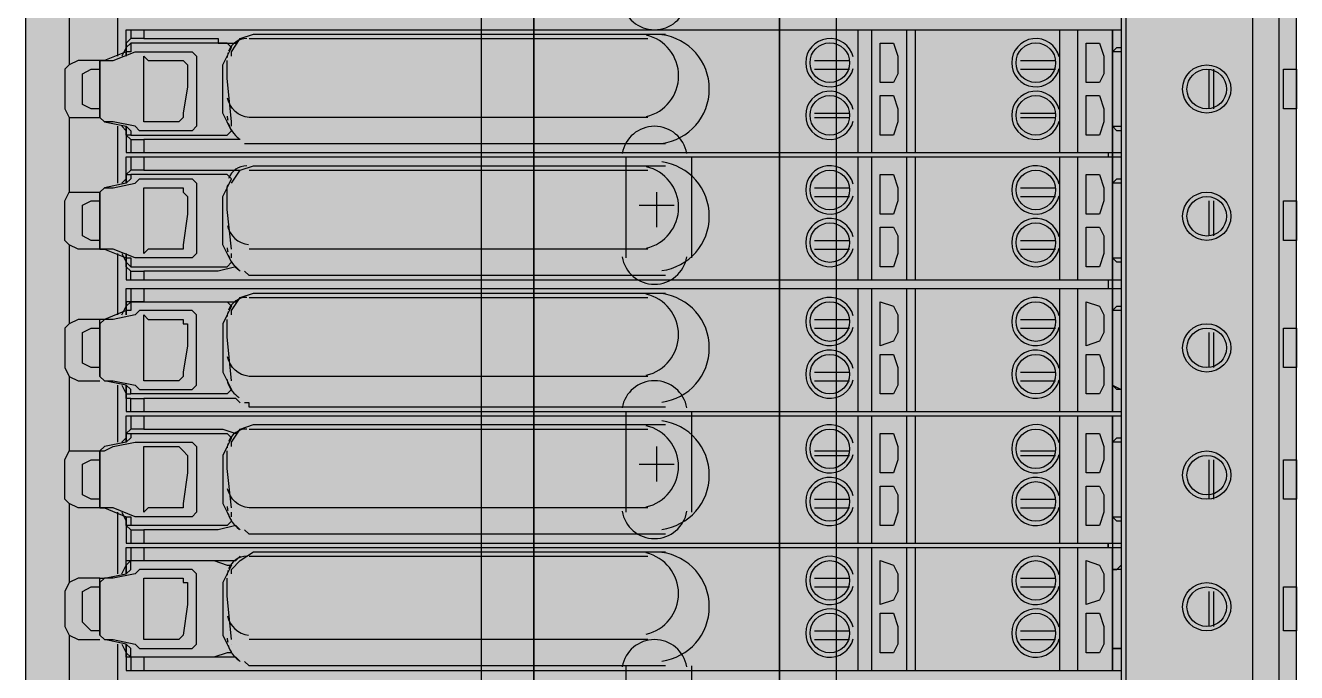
# Model space of a CAD drawing. Extents: x 4719 to 8938, y 1800 to 4482.
# Drawn here: x 7144.3 to 7267.1, y 3503.8 to 3566.3 of the extents above; entities that cross this region are included whole.
import ezdxf

# ---------------------------------------------------------------- set-up
doc = ezdxf.new("R2010")
doc.units = 0
doc.header["$LTSCALE"] = 10
doc.header["$MEASUREMENT"] = 0
doc.layers.add('G02-1-PRDXXXX-E-MRIO-01-P01-01$0$ANNOTATION', color=7, linetype='Continuous')

# ---------------------------------------------------------------- blocks, each defined once
blk = doc.blocks.new('G02-1-PRDXXXX-E-MRIO-01-P01-01$0$DV-54809-ZX-350-001')
at = {"layer": 'G02-1-PRDXXXX-E-MRIO-01-P01-01$0$ANNOTATION', "lineweight": 25}
for points in [[(2486.39, 1403.9), (2503.75, 1403.9), (2503.75, 1909.39), (2498.24, 1909.39), (2498.24, 1403.9), (2498.24, 1909.39), (2486.39, 1909.39), (2474.53, 1909.39), (2474.53, 1403.9), (2474.53, 1909.39), (2469.45, 1909.39), (2469.45, 1403.9)], [(2503.75, 1403.9), (2503.75, 1909.39), (2498.24, 1909.39), (2498.24, 1403.9), (2498.24, 1909.39), (2474.53, 1909.39), (2474.53, 1403.9), (2474.53, 1909.39), (2469.45, 1909.39), (2469.45, 1403.9)], [(2530.42, 1754.02), (2530.42, 1765.87)], [(2509.25, 1760.79), (2507.98, 1760.79), (2507.98, 1764.6), (2509.25, 1764.6), (2509.67, 1763.33), (2509.67, 1761.64)], [(2529.15, 1760.79), (2527.88, 1760.79), (2527.88, 1764.6), (2529.15, 1764.6), (2529.57, 1763.33), (2529.57, 1761.64)], [(2436.86, 1757.41), (2436.86, 1762.49), (2436.86, 1763.33), (2437.28, 1762.91), (2440.24, 1762.91), (2440.67, 1762.91), (2441.09, 1762.49), (2441.09, 1760.37), (2440.67, 1757.83), (2440.67, 1757.41), (2440.24, 1756.98), (2437.28, 1756.98), (2436.86, 1756.98)], [(2432.62, 1757.41), (2432.62, 1760.37), (2432.62, 1762.91)], [(2546.93, 1758.25), (2546.93, 1762.06), (2548.2, 1762.06), (2548.2, 1758.25)], [(2509.25, 1755.71), (2507.98, 1755.71), (2507.98, 1759.52), (2509.25, 1759.52), (2509.67, 1758.25), (2509.67, 1756.98)], [(2529.15, 1755.71), (2527.88, 1755.71), (2527.88, 1759.52), (2529.15, 1759.52), (2529.57, 1758.25), (2529.57, 1756.98)], [(2530.42, 1753.6), (2530.42, 1754.02)], [(2530.42, 1741.74), (2530.42, 1753.6)], [(2509.25, 1748.09), (2507.98, 1748.09), (2507.98, 1751.9), (2509.25, 1751.9), (2509.67, 1750.63), (2509.67, 1749.36)], [(2529.15, 1748.09), (2527.88, 1748.09), (2527.88, 1751.9), (2529.15, 1751.9), (2529.57, 1750.63), (2529.57, 1749.36)], [(2440.24, 1744.71), (2437.28, 1744.71), (2436.86, 1744.28), (2436.86, 1745.13), (2436.86, 1750.21), (2436.86, 1750.63), (2437.28, 1750.63), (2440.24, 1750.63), (2440.67, 1750.63), (2440.67, 1750.21), (2441.09, 1749.79), (2441.09, 1748.09), (2440.67, 1745.13), (2440.67, 1744.71)], [(2546.93, 1745.55), (2546.93, 1749.36), (2548.2, 1749.36), (2548.2, 1745.55)], [(2509.25, 1743.01), (2507.98, 1743.01), (2507.98, 1746.82), (2509.25, 1746.82), (2509.67, 1745.98), (2509.67, 1744.28)], [(2529.15, 1743.01), (2527.88, 1743.01), (2527.88, 1746.82), (2529.15, 1746.82), (2529.57, 1745.98), (2529.57, 1744.28)], [(2530.42, 1740.9), (2530.42, 1741.74)], [(2530.42, 1729.04), (2530.42, 1740.9)], [(2509.25, 1735.82), (2507.98, 1735.39), (2507.98, 1739.63), (2509.25, 1739.2), (2509.67, 1738.36), (2509.67, 1736.66)], [(2529.15, 1735.82), (2527.88, 1735.39), (2527.88, 1739.63), (2529.15, 1739.2), (2529.57, 1738.36), (2529.57, 1736.66)], [(2440.24, 1732.01), (2437.28, 1732.01), (2436.86, 1732.01), (2436.86, 1732.43), (2436.86, 1737.51), (2436.86, 1738.36), (2437.28, 1737.93), (2440.24, 1737.93), (2440.67, 1737.93), (2440.67, 1737.51), (2441.09, 1737.51), (2441.09, 1735.39), (2440.67, 1732.85), (2440.67, 1732.43)], [(2546.93, 1733.28), (2546.93, 1737.09), (2548.2, 1737.09), (2548.2, 1733.28)], [(2509.25, 1730.74), (2507.98, 1730.74), (2507.98, 1734.55), (2509.25, 1734.55), (2509.67, 1733.28), (2509.67, 1731.58)], [(2529.15, 1730.74), (2527.88, 1730.74), (2527.88, 1734.55), (2529.15, 1734.55), (2529.57, 1733.28), (2529.57, 1731.58)], [(2433.05, 1732.01), (2432.62, 1732.43)], [(2509.25, 1723.12), (2507.98, 1723.12), (2507.98, 1726.93), (2509.25, 1726.93), (2509.67, 1725.66), (2509.67, 1724.39)], [(2529.15, 1723.12), (2527.88, 1723.12), (2527.88, 1726.93), (2529.15, 1726.93), (2529.57, 1725.66), (2529.57, 1724.39)], [(2436.86, 1719.73), (2436.86, 1725.23), (2436.86, 1725.66), (2437.28, 1725.66), (2440.24, 1725.66), (2440.67, 1725.23), (2441.09, 1724.81), (2441.09, 1723.12), (2440.67, 1720.15), (2440.67, 1719.73), (2440.24, 1719.73), (2437.28, 1719.73), (2436.86, 1719.31)], [(2546.93, 1720.58), (2546.93, 1724.39), (2548.2, 1724.39), (2548.2, 1720.58)], [(2509.25, 1718.04), (2507.98, 1718.04), (2507.98, 1721.85), (2509.25, 1721.85), (2509.67, 1721), (2509.67, 1719.31)], [(2529.15, 1718.04), (2527.88, 1718.04), (2527.88, 1721.85), (2529.15, 1721.85), (2529.57, 1721), (2529.57, 1719.31)], [(2529.99, 1715.92), (2529.99, 1716.34)], [(2509.25, 1710.84), (2507.98, 1710.41), (2507.98, 1714.65), (2509.25, 1714.22), (2509.67, 1713.38), (2509.67, 1711.68)], [(2529.15, 1710.84), (2527.88, 1710.41), (2527.88, 1714.65), (2529.15, 1714.22), (2529.57, 1713.38), (2529.57, 1711.68)], [(2440.24, 1707.03), (2437.28, 1707.03), (2436.86, 1707.03), (2436.86, 1707.45), (2436.86, 1712.53), (2436.86, 1712.95), (2437.28, 1712.95), (2440.24, 1712.95), (2440.67, 1712.95), (2440.67, 1712.53), (2441.09, 1712.53), (2441.09, 1710.41), (2440.67, 1707.45)], [(2546.93, 1707.87), (2546.93, 1712.11), (2548.2, 1712.11), (2548.2, 1707.87)], [(2509.25, 1705.76), (2507.98, 1705.76), (2507.98, 1709.57), (2509.25, 1709.57), (2509.67, 1708.3), (2509.67, 1706.6)], [(2529.15, 1705.76), (2527.88, 1705.76), (2527.88, 1709.57), (2529.15, 1709.57), (2529.57, 1708.3), (2529.57, 1706.6)], [(2433.05, 1707.03), (2432.62, 1707.45)]]:
    blk.add_lwpolyline(points, close=True, dxfattribs=at)
for points in [[(2425.42, 1838.69), (2425.42, 1656.22)], [(2548.2, 1656.22), (2548.2, 1838.69)], [(2425.42, 1655.8), (2427.96, 1656.65), (2428.39, 1656.65), (2429.23, 1656.65), (2545.24, 1656.65), (2545.66, 1656.65), (2546.51, 1656.22), (2546.51, 1838.69), (2546.51, 1839.54), (2545.66, 1839.96)], [(2425.42, 1838.69), (2425.42, 1656.22), (2425.42, 1655.8), (2426.27, 1655.38), (2427.96, 1655.38), (2545.66, 1655.38), (2547.35, 1655.38), (2547.78, 1655.8), (2548.2, 1656.22), (2548.2, 1838.69)], [(2543.97, 1655.38), (2543.97, 1839.96)], [(2434.32, 1828.53), (2434.74, 1829.38), (2435.59, 1829.8), (2531.69, 1829.8), (2531.69, 1665.54), (2435.59, 1665.54), (2435.59, 1665.96), (2531.26, 1665.96), (2531.26, 1668.93), (2530.42, 1668.93), (2531.26, 1668.93)], [(2435.16, 1825.99), (2434.32, 1825.99), (2434.32, 1828.53), (2435.16, 1828.53), (2435.59, 1829.38), (2531.26, 1829.38), (2531.26, 1665.96), (2529.99, 1666.39), (2436.86, 1666.39), (2436.43, 1666.39)], [(2429.66, 1770.11), (2429.66, 1762.49)], [(2434.32, 1769.26), (2434.32, 1763.33)], [(2531.26, 1768.41), (2530.84, 1768.41), (2530.42, 1768.84), (2531.26, 1768.84), (2531.26, 1763.76), (2530.42, 1763.76), (2530.84, 1764.18), (2531.26, 1764.18)], [(2435.59, 1765.87), (2435.59, 1765.03), (2435.16, 1764.6), (2435.16, 1764.18), (2434.74, 1763.33)], [(2435.59, 1755.71), (2443.63, 1755.71), (2444.9, 1755.71), (2445.32, 1756.14), (2444.9, 1756.98), (2444.48, 1757.83), (2444.48, 1762.49), (2444.9, 1763.33), (2445.32, 1764.18), (2444.9, 1764.6), (2443.63, 1764.6), (2435.59, 1764.6), (2435.16, 1764.18), (2435.16, 1763.33), (2435.16, 1765.87), (2531.26, 1765.87)], [(2436.86, 1765.87), (2436.86, 1765.03), (2444.05, 1765.03), (2444.05, 1764.6), (2445.75, 1764.6), (2446.17, 1765.03)], [(2505.86, 1754.02), (2505.86, 1756.98), (2505.86, 1758.25), (2505.86, 1762.06), (2505.86, 1763.33), (2505.86, 1765.87)], [(2507.13, 1765.87), (2507.13, 1754.02)], [(2510.52, 1765.87), (2510.52, 1754.02)], [(2511.37, 1765.87), (2511.37, 1754.02)], [(2525.34, 1754.02), (2525.34, 1756.98), (2525.34, 1758.25), (2525.34, 1762.06), (2525.34, 1763.33), (2525.34, 1765.87)], [(2527.03, 1765.87), (2527.03, 1754.02)], [(2530.42, 1754.02), (2530.42, 1765.87)], [(2435.59, 1764.6), (2435.59, 1764.18), (2435.59, 1763.76), (2435.16, 1763.76), (2433.05, 1762.91), (2433.89, 1762.91), (2436.01, 1763.76), (2436.43, 1763.76), (2436.86, 1763.76), (2441.51, 1763.76), (2441.94, 1763.33), (2441.94, 1756.56), (2441.51, 1756.14), (2436.86, 1756.14), (2436.43, 1756.14), (2436.01, 1756.56), (2433.89, 1756.98), (2433.05, 1756.98), (2435.16, 1756.56), (2435.59, 1756.14), (2435.59, 1755.71), (2435.16, 1755.71), (2435.59, 1755.29), (2435.59, 1754.02)], [(2436.86, 1765.03), (2435.59, 1765.03)], [(2435.59, 1764.6), (2435.59, 1764.6)], [(2445.32, 1763.33), (2445.32, 1763.76), (2446.17, 1765.03), (2447.44, 1765.45), (2487.24, 1765.45)], [(2447.02, 1765.03), (2485.54, 1765.03)], [(2435.16, 1764.18), (2435.16, 1764.18)], [(2436.43, 1763.76), (2436.43, 1763.76)], [(2531.26, 1764.18), (2531.26, 1764.18)], [(2432.62, 1762.91), (2433.05, 1762.91), (2432.62, 1762.91), (2430.51, 1762.91), (2429.66, 1762.49), (2429.23, 1762.06), (2429.23, 1758.25), (2429.66, 1757.41), (2430.51, 1757.41), (2432.62, 1757.41), (2433.05, 1756.98), (2432.62, 1757.41)], [(2432.62, 1758.25), (2431.78, 1758.25), (2430.93, 1758.68), (2430.93, 1761.64), (2431.78, 1762.06), (2432.62, 1762.06)], [(2432.62, 1762.91), (2432.62, 1762.91)], [(2440.67, 1762.91), (2440.67, 1762.91)], [(2445.32, 1756.56), (2445.32, 1756.98), (2444.9, 1761.22), (2444.9, 1762.91)], [(2501.63, 1762.91), (2505.02, 1762.91)], [(2501.63, 1762.06), (2505.02, 1762.06)], [(2521.53, 1762.91), (2524.91, 1762.91)], [(2521.53, 1762.06), (2524.91, 1762.06)], [(2539.73, 1762.06), (2539.73, 1758.25)], [(2540.16, 1762.06), (2540.16, 1758.25)], [(2429.66, 1757.41), (2429.66, 1750.21)], [(2440.24, 1756.98), (2440.24, 1756.98)], [(2501.63, 1757.83), (2505.02, 1757.83)], [(2501.63, 1757.41), (2505.02, 1757.41)], [(2521.53, 1757.83), (2524.91, 1757.83)], [(2521.53, 1757.41), (2524.91, 1757.41)], [(2434.32, 1756.56), (2434.32, 1751.06)], [(2434.74, 1756.56), (2435.16, 1756.14)], [(2435.16, 1755.71), (2435.16, 1756.14), (2435.16, 1756.56), (2435.16, 1754.02), (2531.26, 1754.02)], [(2435.16, 1755.71), (2435.16, 1755.71)], [(2435.59, 1755.71), (2435.59, 1755.71)], [(2435.59, 1755.71), (2435.59, 1755.71)], [(2435.59, 1755.71), (2435.59, 1755.71)], [(2531.26, 1756.14), (2530.84, 1756.14), (2530.42, 1756.56), (2531.26, 1756.56), (2531.26, 1751.06), (2530.42, 1751.06), (2530.84, 1751.48), (2531.26, 1751.48)], [(2531.26, 1756.14), (2531.26, 1756.14)], [(2435.59, 1755.29), (2436.86, 1755.29)], [(2446.17, 1755.29), (2445.75, 1755.29), (2444.05, 1755.29), (2436.86, 1755.29), (2436.86, 1754.02)], [(2445.75, 1755.29), (2445.75, 1755.29)], [(2487.24, 1754.87), (2447.44, 1754.87), (2447.02, 1754.87), (2446.59, 1754.87)], [(2435.59, 1753.6), (2435.59, 1752.33), (2435.16, 1751.9), (2435.59, 1751.9), (2435.59, 1751.48), (2435.16, 1751.06), (2433.05, 1750.63), (2432.62, 1750.21)], [(2435.16, 1751.9), (2435.16, 1751.48), (2435.16, 1751.06), (2435.16, 1753.6), (2531.26, 1753.6)], [(2436.86, 1753.6), (2436.86, 1752.33), (2444.05, 1752.33), (2445.75, 1752.33), (2446.17, 1752.33)], [(2483.42, 1753.6), (2483.42, 1743.86)], [(2489.78, 1743.86), (2489.78, 1753.6)], [(2505.86, 1741.74), (2505.86, 1744.71), (2505.86, 1745.55), (2505.86, 1749.36), (2505.86, 1750.63), (2505.86, 1753.6)], [(2507.13, 1753.6), (2507.13, 1741.74)], [(2510.52, 1753.6), (2510.52, 1741.74)], [(2511.37, 1753.6), (2511.37, 1741.74)], [(2525.34, 1741.74), (2525.34, 1744.71), (2525.34, 1745.55), (2525.34, 1749.36), (2525.34, 1750.63), (2525.34, 1753.6)], [(2527.03, 1753.6), (2527.03, 1741.74)], [(2529.99, 1754.02), (2529.99, 1753.6)], [(2530.42, 1741.74), (2530.42, 1753.6)], [(2436.86, 1752.33), (2435.59, 1752.33)], [(2444.05, 1752.33), (2444.05, 1752.33)], [(2445.32, 1751.06), (2446.17, 1752.33), (2447.44, 1752.75), (2487.24, 1752.75)], [(2447.02, 1752.33), (2485.54, 1752.33)], [(2432.62, 1744.71), (2432.62, 1750.21), (2432.62, 1748.09), (2432.62, 1744.71), (2433.05, 1744.71), (2432.62, 1744.71), (2430.51, 1744.71), (2429.66, 1745.13), (2429.23, 1745.55), (2429.23, 1749.36), (2429.66, 1750.21), (2430.51, 1750.21), (2432.62, 1750.21), (2433.05, 1750.63), (2433.89, 1750.63), (2436.01, 1751.06), (2436.43, 1751.48), (2436.86, 1751.48), (2441.51, 1751.48), (2441.94, 1751.06), (2441.94, 1744.28), (2441.51, 1743.86), (2436.86, 1743.86), (2436.43, 1743.86), (2436.01, 1743.86), (2433.89, 1744.71), (2433.05, 1744.71), (2435.16, 1743.86), (2435.59, 1743.86), (2435.59, 1743.44), (2435.59, 1743.01)], [(2435.16, 1751.48), (2434.74, 1751.06)], [(2435.16, 1751.9), (2435.16, 1751.9)], [(2445.32, 1744.71), (2444.9, 1748.52), (2444.9, 1750.63), (2445.32, 1751.48), (2444.9, 1751.9), (2443.63, 1751.9), (2435.59, 1751.9)], [(2435.59, 1751.9), (2435.59, 1751.9)], [(2435.59, 1751.9), (2435.59, 1751.9)], [(2436.43, 1751.48), (2436.43, 1751.48)], [(2445.32, 1751.06), (2445.32, 1751.06)], [(2531.26, 1751.48), (2531.26, 1751.48)], [(2432.62, 1750.21), (2432.62, 1750.21)], [(2486.39, 1746.82), (2486.39, 1750.21)], [(2501.63, 1750.63), (2505.02, 1750.63)], [(2501.63, 1749.79), (2505.02, 1749.79)], [(2521.53, 1750.63), (2524.91, 1750.63)], [(2521.53, 1749.79), (2524.91, 1749.79)], [(2432.62, 1745.55), (2431.78, 1745.55), (2430.93, 1745.98), (2430.93, 1748.94), (2431.78, 1749.36), (2432.62, 1749.36)], [(2484.69, 1748.94), (2488.08, 1748.94)], [(2539.73, 1749.36), (2539.73, 1745.98)], [(2540.16, 1749.36), (2540.16, 1745.98)], [(2429.66, 1745.13), (2429.66, 1737.51)], [(2440.24, 1744.71), (2440.24, 1744.71)], [(2485.54, 1744.71), (2447.02, 1744.71)], [(2501.63, 1745.55), (2505.02, 1745.55)], [(2501.63, 1744.71), (2505.02, 1744.71)], [(2521.53, 1745.55), (2524.91, 1745.55)], [(2521.53, 1744.71), (2524.91, 1744.71)], [(2434.32, 1744.28), (2434.32, 1738.36)], [(2435.59, 1741.74), (2435.59, 1742.59), (2435.16, 1743.01), (2435.16, 1743.44), (2435.16, 1744.28), (2435.16, 1741.74), (2531.26, 1741.74)], [(2435.16, 1743.44), (2435.16, 1743.44)], [(2445.32, 1743.86), (2445.32, 1744.28)], [(2531.26, 1743.44), (2530.84, 1743.44), (2530.42, 1743.86), (2531.26, 1743.86), (2531.26, 1738.78), (2530.42, 1738.78), (2530.84, 1739.2), (2531.26, 1739.2)], [(2531.26, 1743.44), (2531.26, 1743.44)], [(2435.59, 1743.01), (2435.59, 1743.01)], [(2435.59, 1743.01), (2435.59, 1743.01)], [(2435.59, 1742.59), (2436.86, 1742.59)], [(2446.17, 1742.59), (2445.75, 1743.01), (2444.05, 1742.59), (2436.86, 1742.59), (2436.86, 1741.74)], [(2445.75, 1743.01), (2445.75, 1743.01)], [(2487.24, 1742.17), (2447.44, 1742.17), (2447.02, 1742.17), (2446.59, 1742.59)], [(2529.99, 1741.74), (2529.99, 1740.9)], [(2434.74, 1738.36), (2435.16, 1739.2), (2435.59, 1739.63), (2435.16, 1739.63), (2435.16, 1739.2), (2435.16, 1738.36), (2435.16, 1740.9), (2531.26, 1740.9)], [(2435.59, 1740.9), (2435.59, 1739.63), (2443.63, 1739.63), (2444.9, 1739.63), (2445.32, 1739.2), (2444.9, 1738.36), (2444.48, 1737.51), (2444.48, 1732.85), (2444.9, 1732.01), (2445.32, 1731.16), (2444.9, 1730.74), (2443.63, 1730.74), (2435.59, 1730.74)], [(2436.86, 1740.9), (2436.86, 1739.63), (2444.05, 1739.63), (2445.75, 1739.63), (2446.17, 1740.05)], [(2445.32, 1738.36), (2445.32, 1738.78), (2446.17, 1740.05), (2447.44, 1740.47), (2487.24, 1740.47)], [(2447.02, 1740.05), (2485.54, 1740.05)], [(2505.86, 1729.04), (2505.86, 1732.01), (2505.86, 1733.28), (2505.86, 1737.09), (2505.86, 1737.93), (2505.86, 1740.9)], [(2507.13, 1740.9), (2507.13, 1729.04)], [(2510.52, 1740.9), (2510.52, 1729.04)], [(2511.37, 1740.9), (2511.37, 1729.04)], [(2525.34, 1729.04), (2525.34, 1732.01), (2525.34, 1733.28), (2525.34, 1737.09), (2525.34, 1737.93), (2525.34, 1740.9)], [(2527.03, 1740.9), (2527.03, 1729.04)], [(2530.42, 1729.04), (2530.42, 1740.9)], [(2435.59, 1729.04), (2435.59, 1730.31), (2435.16, 1730.31), (2435.16, 1730.74), (2435.59, 1730.74), (2435.59, 1731.16), (2435.16, 1731.58), (2433.05, 1732.01), (2433.89, 1732.01), (2436.01, 1731.58), (2436.43, 1731.16), (2436.86, 1731.16), (2441.51, 1731.16), (2441.94, 1731.58), (2441.94, 1738.36), (2441.51, 1738.78), (2436.86, 1738.78), (2436.43, 1738.78), (2436.01, 1738.36), (2433.89, 1737.93), (2433.05, 1737.93), (2432.62, 1737.51), (2432.62, 1732.43), (2432.62, 1735.39), (2432.62, 1737.93), (2430.51, 1737.93), (2429.66, 1737.51), (2429.23, 1737.09), (2429.23, 1733.28), (2429.66, 1732.43), (2430.51, 1732.01), (2432.62, 1732.01)], [(2436.86, 1739.63), (2435.59, 1739.63), (2435.59, 1739.2), (2435.59, 1738.78), (2435.16, 1738.78), (2433.05, 1737.93), (2432.62, 1737.93)], [(2435.16, 1739.2), (2435.16, 1739.2)], [(2435.59, 1739.63), (2435.59, 1739.63)], [(2436.43, 1738.78), (2436.43, 1738.78)], [(2444.05, 1739.63), (2444.05, 1739.63)], [(2531.26, 1739.2), (2531.26, 1739.2)], [(2432.62, 1737.93), (2432.62, 1737.93)], [(2445.32, 1732.01), (2444.9, 1736.24), (2444.9, 1737.93)], [(2501.63, 1737.93), (2505.02, 1737.93)], [(2521.53, 1737.93), (2524.91, 1737.93)], [(2432.62, 1733.28), (2431.78, 1733.28), (2430.93, 1733.7), (2430.93, 1736.66), (2431.78, 1737.09), (2432.62, 1737.09)], [(2501.63, 1737.09), (2505.02, 1737.09)], [(2521.53, 1737.09), (2524.91, 1737.09)], [(2539.73, 1736.66), (2539.73, 1733.28)], [(2540.16, 1736.66), (2540.16, 1733.28)], [(2429.66, 1732.43), (2429.66, 1725.23)], [(2501.63, 1732.85), (2505.02, 1732.85)], [(2521.53, 1732.85), (2524.91, 1732.85)], [(2434.32, 1731.58), (2434.32, 1726.08)], [(2434.74, 1731.58), (2435.16, 1730.74), (2435.16, 1731.16), (2435.16, 1731.58), (2435.16, 1729.04), (2531.26, 1729.04)], [(2440.24, 1732.01), (2440.24, 1732.01)], [(2445.32, 1731.58), (2445.32, 1731.58)], [(2501.63, 1732.01), (2505.02, 1732.01)], [(2521.53, 1732.01), (2524.91, 1732.01)], [(2531.26, 1731.16), (2530.84, 1731.16), (2530.42, 1731.58), (2531.26, 1731.16), (2531.26, 1726.08), (2530.42, 1726.08), (2530.84, 1726.5), (2531.26, 1726.5)], [(2531.26, 1731.16), (2531.26, 1731.16)], [(2435.59, 1730.74), (2435.59, 1730.74)], [(2435.59, 1730.74), (2435.59, 1730.74)], [(2435.59, 1730.74), (2435.59, 1730.74)], [(2435.59, 1730.31), (2436.86, 1730.31)], [(2446.17, 1729.89), (2445.75, 1730.31), (2444.05, 1730.31), (2436.86, 1730.31), (2436.86, 1729.04)], [(2445.75, 1730.31), (2445.75, 1730.31)], [(2487.24, 1729.47), (2447.44, 1729.47), (2447.02, 1729.47), (2447.02, 1729.89), (2446.59, 1729.89)], [(2483.42, 1729.04), (2483.42, 1719.31)], [(2489.78, 1719.31), (2489.78, 1729.04)], [(2435.59, 1728.62), (2435.59, 1727.35), (2435.16, 1726.93), (2435.59, 1726.93), (2435.59, 1726.5), (2435.16, 1726.08), (2433.05, 1725.66), (2432.62, 1725.23)], [(2435.16, 1726.93), (2435.16, 1726.5), (2435.16, 1726.08), (2435.16, 1728.62), (2531.26, 1728.62)], [(2436.86, 1728.62), (2436.86, 1727.35), (2444.05, 1727.35), (2444.48, 1727.35), (2445.75, 1726.93), (2446.17, 1727.35)], [(2445.32, 1725.66), (2445.32, 1726.08), (2446.17, 1727.35), (2447.44, 1727.77), (2487.24, 1727.77)], [(2505.86, 1716.34), (2505.86, 1719.31), (2505.86, 1720.58), (2505.86, 1724.39), (2505.86, 1725.66), (2505.86, 1728.62)], [(2507.13, 1728.62), (2507.13, 1716.34)], [(2510.52, 1728.62), (2510.52, 1716.34)], [(2511.37, 1728.62), (2511.37, 1716.34)], [(2525.34, 1716.34), (2525.34, 1719.31), (2525.34, 1720.58), (2525.34, 1724.39), (2525.34, 1725.66), (2525.34, 1728.62)], [(2527.03, 1728.62), (2527.03, 1716.34)], [(2530.42, 1728.62), (2530.42, 1716.34), (2530.42, 1728.62), (2530.42, 1716.34), (2530.42, 1715.92), (2530.42, 1704.06), (2530.42, 1715.92), (2530.42, 1704.06)], [(2435.16, 1726.5), (2434.74, 1726.08)], [(2435.16, 1726.93), (2435.16, 1726.93)], [(2435.59, 1726.93), (2443.63, 1726.93), (2444.9, 1726.93), (2445.32, 1726.5), (2444.9, 1725.66), (2444.48, 1724.81), (2444.48, 1720.15), (2444.9, 1719.31), (2445.32, 1718.46), (2444.9, 1718.04), (2443.63, 1718.04), (2435.59, 1718.04), (2435.16, 1718.04), (2435.59, 1717.61), (2435.59, 1716.34)], [(2436.86, 1727.35), (2435.59, 1727.35)], [(2435.59, 1726.93), (2435.59, 1726.93)], [(2435.59, 1726.93), (2435.59, 1726.93)], [(2444.05, 1727.35), (2444.05, 1727.35)], [(2447.02, 1727.35), (2485.54, 1727.35)], [(2531.26, 1726.5), (2531.26, 1726.5)], [(2432.62, 1719.73), (2432.62, 1725.23), (2432.62, 1723.12), (2432.62, 1719.73), (2433.05, 1719.73), (2432.62, 1719.73), (2430.51, 1719.73), (2429.66, 1720.15), (2429.23, 1720.58), (2429.23, 1724.39), (2429.66, 1725.23), (2430.51, 1725.23), (2432.62, 1725.23), (2433.05, 1725.23), (2433.89, 1725.66), (2436.01, 1726.08), (2436.43, 1726.08), (2436.86, 1726.08), (2441.51, 1726.08), (2441.94, 1725.66), (2441.94, 1719.31), (2441.51, 1718.88), (2436.86, 1718.88), (2436.43, 1718.88), (2436.01, 1718.88), (2433.89, 1719.73), (2433.05, 1719.73), (2435.16, 1718.88), (2435.59, 1718.88), (2435.59, 1718.46), (2435.59, 1718.04)], [(2432.62, 1725.23), (2432.62, 1725.23)], [(2436.43, 1726.08), (2436.43, 1726.08)], [(2440.67, 1725.23), (2440.67, 1725.23)], [(2445.32, 1719.73), (2444.9, 1723.54), (2444.9, 1725.23)], [(2486.39, 1722.27), (2486.39, 1725.66)], [(2501.63, 1725.23), (2505.02, 1725.23)], [(2521.53, 1725.23), (2524.91, 1725.23)], [(2432.62, 1720.58), (2431.78, 1720.58), (2430.93, 1721), (2430.93, 1723.96), (2431.78, 1724.39), (2432.62, 1724.39)], [(2484.69, 1723.96), (2488.08, 1723.96)], [(2501.63, 1724.81), (2505.02, 1724.81)], [(2521.53, 1724.81), (2524.91, 1724.81)], [(2539.73, 1724.39), (2539.73, 1720.58)], [(2540.16, 1724.39), (2540.16, 1720.58)], [(2429.66, 1720.15), (2429.66, 1712.53)], [(2501.63, 1720.58), (2505.02, 1720.58)], [(2521.53, 1720.58), (2524.91, 1720.58)], [(2434.32, 1719.31), (2434.32, 1713.38)], [(2434.74, 1719.31), (2435.16, 1718.46), (2435.16, 1718.04), (2435.16, 1718.46), (2435.16, 1718.88), (2435.16, 1716.34), (2531.26, 1716.34)], [(2440.24, 1719.73), (2440.24, 1719.73)], [(2445.32, 1718.88), (2445.32, 1719.31)], [(2501.63, 1719.73), (2505.02, 1719.73)], [(2521.53, 1719.73), (2524.91, 1719.73)], [(2531.26, 1718.46), (2530.84, 1718.46), (2530.42, 1718.88), (2531.26, 1718.88), (2531.26, 1713.8), (2530.42, 1713.8)], [(2435.59, 1718.04), (2435.59, 1718.04)], [(2435.59, 1718.04), (2435.59, 1718.04)], [(2435.59, 1717.61), (2436.86, 1717.61)], [(2446.17, 1717.61), (2445.75, 1718.04), (2444.05, 1717.61), (2436.86, 1717.61), (2436.86, 1716.34)], [(2445.75, 1718.04), (2445.75, 1718.04)], [(2487.24, 1717.19), (2447.44, 1717.19), (2447.02, 1717.19), (2446.59, 1717.61)], [(2531.26, 1718.46), (2531.26, 1718.46)], [(2432.62, 1712.53), (2432.62, 1712.95), (2433.05, 1712.95), (2435.16, 1713.38), (2435.16, 1715.92), (2531.26, 1715.92)], [(2435.59, 1715.92), (2435.59, 1714.65), (2443.63, 1714.65), (2444.9, 1714.22), (2445.32, 1714.22), (2444.9, 1713.38), (2444.48, 1712.53), (2444.48, 1707.45), (2444.9, 1706.6), (2445.32, 1705.76), (2444.9, 1705.76), (2443.63, 1705.33), (2435.59, 1705.33), (2435.59, 1704.06)], [(2436.86, 1715.92), (2436.86, 1714.65), (2444.05, 1714.65), (2445.75, 1714.65), (2446.17, 1715.07)], [(2445.32, 1713.38), (2445.32, 1713.8), (2446.17, 1714.65), (2447.44, 1715.49), (2487.24, 1715.49)], [(2505.86, 1704.06), (2505.86, 1707.03), (2505.86, 1707.87), (2505.86, 1712.11), (2505.86, 1712.95), (2505.86, 1715.92)], [(2507.13, 1715.92), (2507.13, 1704.06)], [(2510.52, 1715.92), (2510.52, 1704.06)], [(2511.37, 1715.92), (2511.37, 1704.06)], [(2525.34, 1704.06), (2525.34, 1707.03), (2525.34, 1707.87), (2525.34, 1712.11), (2525.34, 1712.95), (2525.34, 1715.92)], [(2527.03, 1715.92), (2527.03, 1704.06)], [(2434.74, 1713.38), (2435.16, 1714.22), (2435.16, 1714.65), (2435.59, 1714.65), (2435.16, 1714.22), (2435.16, 1713.38), (2435.59, 1713.8), (2435.59, 1714.22), (2435.59, 1714.65), (2436.86, 1714.65)], [(2435.16, 1714.22), (2435.16, 1714.22)], [(2435.59, 1714.65), (2435.59, 1714.65)], [(2444.05, 1714.65), (2444.05, 1714.65)], [(2447.02, 1715.07), (2485.54, 1715.07)], [(2530.42, 1713.38), (2530.42, 1713.8), (2530.84, 1713.8), (2531.26, 1714.22)], [(2531.26, 1714.22), (2531.26, 1714.22)], [(2436.86, 1705.33), (2435.59, 1705.33), (2435.59, 1705.76), (2435.59, 1706.18), (2435.16, 1706.6), (2433.05, 1707.03), (2433.89, 1707.03), (2436.01, 1706.6), (2436.43, 1706.18), (2436.86, 1706.18), (2441.51, 1706.18), (2441.94, 1706.6), (2441.94, 1713.38), (2441.51, 1713.8), (2436.86, 1713.8), (2436.43, 1713.8), (2436.01, 1713.38), (2433.89, 1712.95), (2433.05, 1712.95), (2432.62, 1712.53), (2432.62, 1707.45), (2432.62, 1710.41), (2432.62, 1712.95), (2430.51, 1712.95), (2429.66, 1712.53), (2429.23, 1711.68), (2429.23, 1708.3), (2429.66, 1707.45), (2430.51, 1707.03), (2432.62, 1707.03)], [(2436.43, 1713.8), (2436.43, 1713.8)], [(2445.32, 1707.03), (2444.9, 1711.26), (2444.9, 1712.95)], [(2501.63, 1712.95), (2505.02, 1712.95)], [(2521.53, 1712.95), (2524.91, 1712.95)], [(2432.62, 1707.87), (2431.78, 1707.87), (2430.93, 1708.72), (2430.93, 1711.68), (2431.78, 1712.11), (2432.62, 1712.11)], [(2501.63, 1712.11), (2505.02, 1712.11)], [(2521.53, 1712.11), (2524.91, 1712.11)], [(2539.73, 1711.68), (2539.73, 1708.3)], [(2540.16, 1711.68), (2540.16, 1708.3)], [(2501.63, 1707.87), (2505.02, 1707.87)], [(2521.53, 1707.87), (2524.91, 1707.87)], [(2429.66, 1707.45), (2429.66, 1699.83)], [(2434.32, 1706.6), (2434.32, 1700.68)], [(2434.74, 1706.6), (2435.16, 1705.76), (2435.59, 1705.33), (2435.16, 1705.33), (2435.16, 1705.76), (2435.16, 1706.6), (2435.16, 1704.06), (2531.26, 1704.06)], [(2440.24, 1707.03), (2440.24, 1707.03)], [(2445.32, 1706.6), (2445.32, 1706.6)], [(2485.54, 1707.03), (2447.02, 1707.03)], [(2501.63, 1707.03), (2505.02, 1707.03)], [(2521.53, 1707.03), (2524.91, 1707.03)], [(2531.26, 1706.18), (2530.84, 1706.18), (2530.42, 1706.18), (2530.42, 1706.6)], [(2435.16, 1705.76), (2435.16, 1705.76)], [(2435.59, 1705.33), (2435.59, 1705.33)], [(2435.59, 1705.33), (2435.59, 1705.33)], [(2446.17, 1704.91), (2445.75, 1705.33), (2444.05, 1705.33), (2436.86, 1705.33), (2436.86, 1704.06)], [(2445.75, 1705.33), (2445.75, 1705.33)], [(2530.42, 1706.18), (2531.26, 1706.18), (2531.26, 1701.1), (2530.42, 1701.1), (2530.84, 1701.52), (2531.26, 1701.52)], [(2531.26, 1706.18), (2531.26, 1706.18)], [(2487.24, 1704.49), (2447.44, 1704.49), (2447.02, 1704.49), (2446.59, 1704.91)], [(2483.42, 1704.49), (2483.42, 1694.33)], [(2489.78, 1694.33), (2489.78, 1704.49)]]:
    blk.add_lwpolyline(points, dxfattribs=at)
for points in [[(2485.54, 1757.41), (2447.02, 1757.41, -0.326633), (2444.95, 1759.27)], [(2434.74, 1744.28), (2435.16, 1743.44), (2435.59, 1743.01), (2443.63, 1743.01), (2444.9, 1743.01), (2445.32, 1743.44), (2444.9, 1744.28), (2444.48, 1745.13), (2444.48, 1749.79), (2444.9, 1750.63, -0.081253), (2445, 1750.95)], [(2485.54, 1732.43), (2447.02, 1732.43, -0.326599), (2444.95, 1734.3)], [(2444.9, 1732.14, 0.067892), (2444.97, 1731.76, 0.170532), (2446.06, 1730.4)], [(2485.54, 1719.73), (2447.02, 1719.73, -0.326599), (2444.95, 1721.59)]]:
    blk.add_lwpolyline(points, format="xyb", dxfattribs=at)
for centre, radius in [((2503.11, 1762.7), 1.91), ((2523.01, 1762.7), 1.91), ((2539.52, 1760.16), 2.33), ((2539.52, 1760.16), 1.91), ((2503.11, 1757.62), 1.91), ((2523.01, 1757.62), 1.91), ((2503.11, 1750.42), 1.91), ((2523.01, 1750.42), 1.91), ((2539.52, 1747.88), 2.33), ((2539.52, 1747.88), 1.91), ((2503.11, 1745.34), 1.91), ((2523.01, 1745.34), 1.91), ((2503.11, 1737.72), 1.91), ((2523.01, 1737.72), 1.91), ((2539.52, 1735.18), 2.33), ((2539.52, 1735.18), 1.91), ((2503.11, 1732.64), 1.91), ((2523.01, 1732.64), 1.91), ((2503.11, 1725.44), 1.91), ((2523.01, 1725.44), 1.91), ((2539.52, 1722.9), 2.33), ((2539.52, 1722.9), 1.91), ((2503.11, 1720.36), 1.91), ((2523.01, 1720.36), 1.91), ((2503.11, 1712.74), 1.91), ((2523.01, 1712.74), 1.91), ((2539.52, 1710.2), 2.33), ((2539.52, 1710.2), 1.91), ((2503.11, 1707.66), 1.91), ((2523.01, 1707.66), 1.91)]:
    blk.add_circle(centre, radius, dxfattribs=at)
for centre, radius, start, end in [((2486.18, 1769.05), 3.17, 189.5711, 350.333), ((2446.81, 1763.12), 1.91, 90.0249, 158.7628), ((2484.48, 1761.43), 4.03, 283.0736, 76.9264), ((2486.18, 1760.16), 5.29, 277.59, 82.41), ((2503.11, 1762.7), 2.33, 13.7886, 346.208), ((2523.01, 1762.7), 2.33, 13.7385, 346.258), ((2446.34, 1763.14), 1.44, 158.8875, 177.4686), ((2503.11, 1757.62), 2.33, 13.792, 346.208), ((2523.01, 1757.62), 2.33, 13.742, 346.258), ((2446.35, 1757.61), 1.45, 182.6408, 198.1767), ((2447.66, 1757.62), 2.75, 195.8136, 234.5151), ((2486.18, 1753.39), 3.17, 9.9957, 170.0043), ((2446.81, 1750.84), 1.91, 90.0249, 158.7553), ((2484.48, 1748.73), 4.03, 283.0736, 76.9264), ((2486.18, 1747.88), 5.29, 277.59, 82.41), ((2503.11, 1750.42), 2.33, 13.792, 346.208), ((2523.01, 1750.42), 2.33, 13.742, 346.258), ((2503.11, 1745.34), 2.33, 13.792, 346.2114), ((2523.01, 1745.34), 2.33, 13.742, 346.2615), ((2447.23, 1747.46), 2.33, 191.4286, 263.7765), ((2446.35, 1744.91), 1.45, 182.6408, 198.1767), ((2447.66, 1744.92), 2.75, 195.8136, 234.5151), ((2486.18, 1744.49), 3.17, 189.5711, 350.333), ((2446.81, 1738.14), 1.91, 90.0249, 158.7553), ((2484.48, 1736.45), 4.02, 283.043, 76.9576), ((2486.18, 1735.18), 5.29, 277.59, 82.41), ((2503.11, 1737.72), 2.33, 13.792, 346.208), ((2523.01, 1737.72), 2.33, 13.742, 346.258), ((2446.34, 1738.16), 1.44, 158.8733, 177.4741), ((2503.11, 1732.64), 2.33, 13.792, 346.2114), ((2523.01, 1732.64), 2.33, 13.742, 346.2615), ((2486.18, 1728.83), 3.18, 10.0448, 169.9552), ((2484.48, 1723.75), 4.02, 283.043, 76.9576), ((2486.18, 1722.9), 5.29, 277.5872, 82.4112), ((2503.11, 1725.44), 2.33, 13.7851, 346.2149), ((2523.01, 1725.45), 2.33, 13.7351, 346.2649), ((2446.81, 1725.44), 1.91, 90.0249, 158.7553), ((2446.34, 1725.46), 1.44, 158.8733, 177.4741), ((2503.11, 1720.36), 2.33, 13.7886, 346.208), ((2523.01, 1720.36), 2.33, 13.7385, 346.258), ((2446.3, 1719.92), 1.4, 182.5277, 198.4737), ((2447.65, 1719.94), 2.75, 195.809, 234.5196), ((2486.18, 1719.94), 3.17, 189.5711, 350.333), ((2484.48, 1711.47), 4.02, 283.0408, 76.9609), ((2486.18, 1710.2), 5.29, 277.5872, 82.4112), ((2446.81, 1713.16), 1.91, 90.0264, 158.9124), ((2503.11, 1712.74), 2.33, 13.7851, 346.2149), ((2523.01, 1712.74), 2.33, 13.7351, 346.2649), ((2446.34, 1713.18), 1.44, 158.8875, 177.4686), ((2447.23, 1709.78), 2.33, 191.4286, 263.7765), ((2503.11, 1707.66), 2.33, 13.7886, 346.208), ((2523.01, 1707.66), 2.33, 13.7385, 346.258), ((2446.3, 1707.22), 1.4, 182.5277, 198.4737), ((2486.18, 1703.86), 3.17, 9.9966, 170.0034), ((2447.65, 1707.24), 2.75, 195.809, 234.5196)]:
    blk.add_arc(centre, radius, start, end, dxfattribs=at)
at = {"layer": 'G02-1-PRDXXXX-E-MRIO-01-P01-01$0$ANNOTATION', "color": 7, "true_color": 0xffffff, "transparency": 33554559}
for points in [[(2425.42, 1656.22), (2455.48, 1833.61), (2425.42, 1838.69)], [(2548.2, 1838.69), (2518.14, 1833.61), (2548.2, 1656.22)], [(2455.48, 1833.61), (2425.42, 1656.22), (2455.91, 1833.19)], [(2548.2, 1656.22), (2425.42, 1656.22), (2515.18, 1833.19)], [(2455.91, 1833.19), (2458.45, 1833.19), (2425.42, 1656.22)], [(2458.45, 1833.19), (2425.42, 1656.22), (2515.18, 1833.19)], [(2548.2, 1656.22), (2517.72, 1833.19), (2515.18, 1833.19)], [(2518.14, 1833.61), (2517.72, 1833.19), (2548.2, 1656.22)]]:
    blk.add_solid(points, dxfattribs=at)

msp = doc.modelspace()

# ---------------------------------------------------------------- block references
msp.add_blockref('G02-1-PRDXXXX-E-MRIO-01-P01-01$0$DV-54809-ZX-350-001', (4718.87, 1800))

doc.saveas('drawing.dxf')
